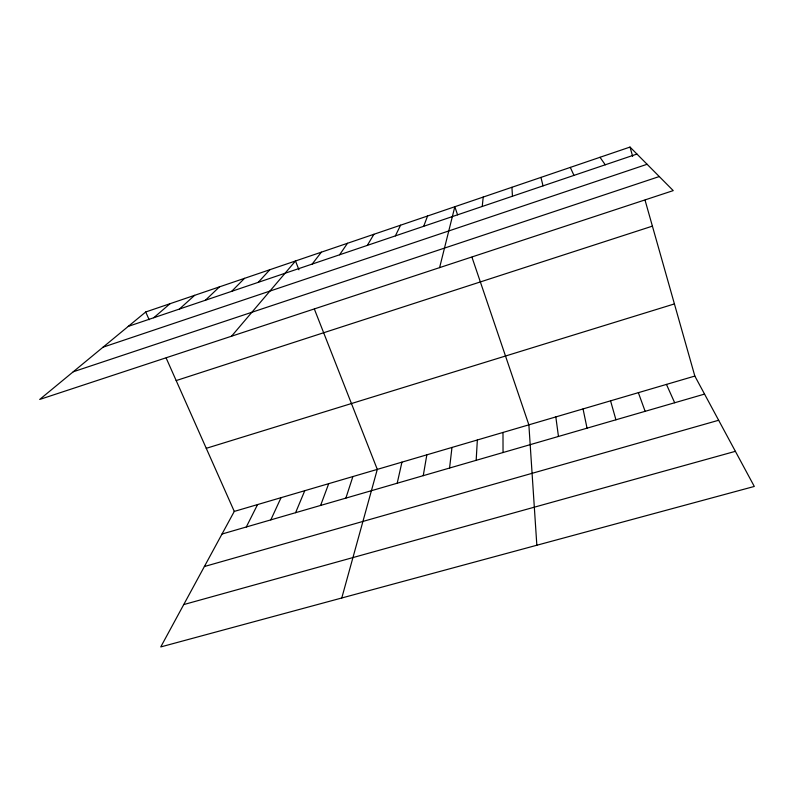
<?xml version="1.0" encoding="UTF-8"?>
<svg xmlns="http://www.w3.org/2000/svg" width="794" height="794" viewBox="0 0 794 794"><rect width="100%" height="100%" fill="white"/><g stroke="black" fill="none" stroke-linecap="round" stroke-linejoin="round"><path stroke-width="1.19" d="M476.162 460.331L477.353 439.985M482.236 206.46L483.218 197.061M449.573 468.043L451.975 447.449M423.252 475.675L426.835 454.833M397.199 483.228L401.943 462.148M439.608 267.618L454.823 206.728L457.572 214.827M341.777 597.981L377.299 469.393L314.404 309.174M345.876 498.116L352.883 476.559M320.607 505.441L328.706 483.665M423.698 226.29L427.569 216.008M295.586 512.696L304.767 490.702M270.814 519.881L281.046 497.679M395.352 235.887L400.593 225.198M246.289 526.998L257.554 504.577M694.839 376.068L234.28 511.415L160.755 646.931L754.3 486.444L694.839 376.068L645.056 200.187M367.324 245.386L373.905 234.28M339.604 254.785L347.494 243.272M312.181 264.074L321.352 252.174M231.54 336.209L295.487 260.988L298.951 269.811M258.219 282.346L269.881 269.702M231.679 291.338L244.542 278.327M205.418 300.241L219.462 286.872M179.434 309.035L194.629 295.328M153.728 317.749L170.055 303.695M145.719 311.982L39.7 399.451L673.233 190.61L630.019 147.069L145.719 311.982L149.153 319.714M128.291 326.364L636.947 154.056M103.061 347.177L647.09 164.279M73.237 371.781L659.278 176.546M176.179 380.574L652.4 226.141M206.261 448.322L674.414 303.923M222.002 534.034L704.546 394.092M204.376 566.529L718.649 420.264M183.732 604.581L735.383 451.329M599.996 157.291L605.266 164.785M570.31 167.405L573.963 175.385M666.454 384.415L674.682 402.757M166.164 358.025L234.28 511.415M638.356 392.673L645.145 411.322M471.973 257.236L528.873 424.84L536.843 545.24M630.019 147.069L632.649 156.378M610.556 400.841L615.936 419.798M540.952 177.399L543.027 185.865M583.044 408.92L587.044 428.174M555.82 416.929L558.46 436.462M511.931 187.285L512.458 196.227M502.989 432.452L503.039 452.54"/></g></svg>
